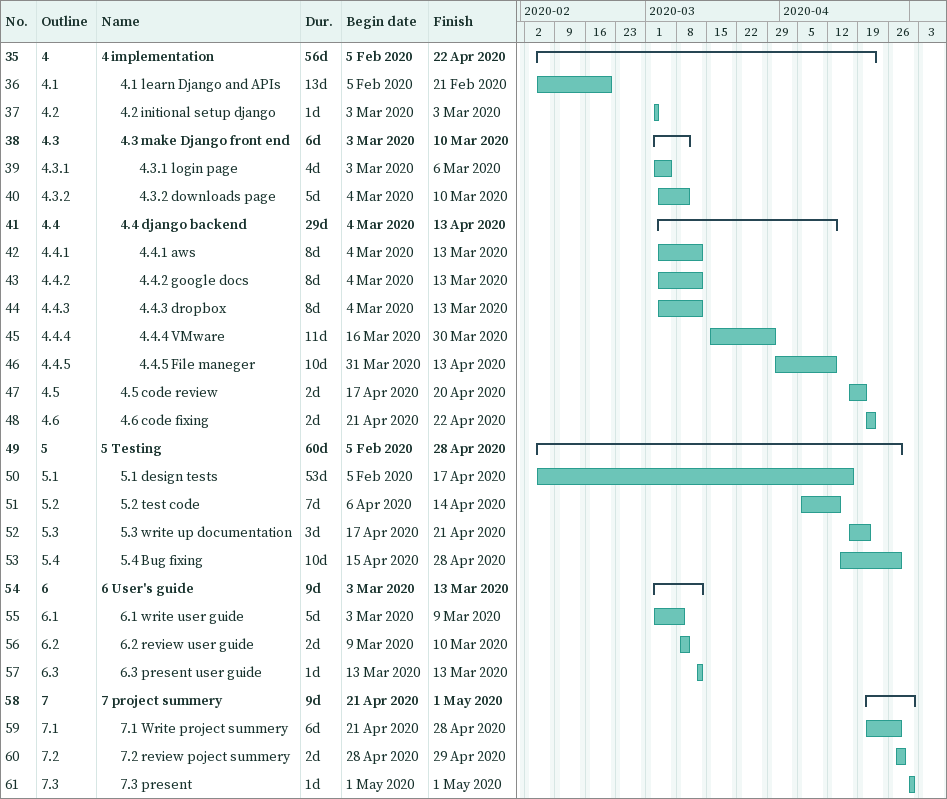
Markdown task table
| ID | WBS | Task | Duration | Start | Finish |
|---|---|---|---|---|---|
| 35 | 4 | **4 implementation** | 56d | 2020-02-05 | 2020-04-22 |
| 36 | 4.1 | 4.1 learn Django and APIs | 13d | 2020-02-05 | 2020-02-21 |
| 37 | 4.2 | 4.2 initional setup django | 1d | 2020-03-03 | 2020-03-03 |
| 38 | 4.3 | **4.3 make Django front end** | 6d | 2020-03-03 | 2020-03-10 |
| 39 | 4.3.1 | 4.3.1 login page | 4d | 2020-03-03 | 2020-03-06 |
| 40 | 4.3.2 | 4.3.2 downloads page | 5d | 2020-03-04 | 2020-03-10 |
| 41 | 4.4 | **4.4 django backend** | 29d | 2020-03-04 | 2020-04-13 |
| 42 | 4.4.1 | 4.4.1 aws | 8d | 2020-03-04 | 2020-03-13 |
| 43 | 4.4.2 | 4.4.2 google docs | 8d | 2020-03-04 | 2020-03-13 |
| 44 | 4.4.3 | 4.4.3 dropbox | 8d | 2020-03-04 | 2020-03-13 |
| 45 | 4.4.4 | 4.4.4 VMware | 11d | 2020-03-16 | 2020-03-30 |
| 46 | 4.4.5 | 4.4.5 File maneger | 10d | 2020-03-31 | 2020-04-13 |
| 47 | 4.5 | 4.5 code review | 2d | 2020-04-17 | 2020-04-20 |
| 48 | 4.6 | 4.6 code fixing | 2d | 2020-04-21 | 2020-04-22 |
| 49 | 5 | **5 Testing** | 60d | 2020-02-05 | 2020-04-28 |
| 50 | 5.1 | 5.1 design tests | 53d | 2020-02-05 | 2020-04-17 |
| 51 | 5.2 | 5.2 test code | 7d | 2020-04-06 | 2020-04-14 |
| 52 | 5.3 | 5.3 write up documentation | 3d | 2020-04-17 | 2020-04-21 |
| 53 | 5.4 | 5.4 Bug fixing | 10d | 2020-04-15 | 2020-04-28 |
| 54 | 6 | **6 User's guide** | 9d | 2020-03-03 | 2020-03-13 |
| 55 | 6.1 | 6.1 write user guide | 5d | 2020-03-03 | 2020-03-09 |
| 56 | 6.2 | 6.2 review user guide | 2d | 2020-03-09 | 2020-03-10 |
| 57 | 6.3 | 6.3 present user guide | 1d | 2020-03-13 | 2020-03-13 |
| 58 | 7 | **7 project summery** | 9d | 2020-04-21 | 2020-05-01 |
| 59 | 7.1 | 7.1 Write project summery | 6d | 2020-04-21 | 2020-04-28 |
| 60 | 7.2 | 7.2 review poject summery | 2d | 2020-04-28 | 2020-04-29 |
| 61 | 7.3 | 7.3 present | 1d | 2020-05-01 | 2020-05-01 |
